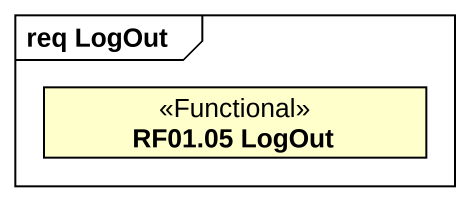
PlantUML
@startuml
mainframe req LogOut
hide circle
hide empty members
class "RF01.05 LogOut" as RF01_05_LogOut <<Functional>>
@enduml
